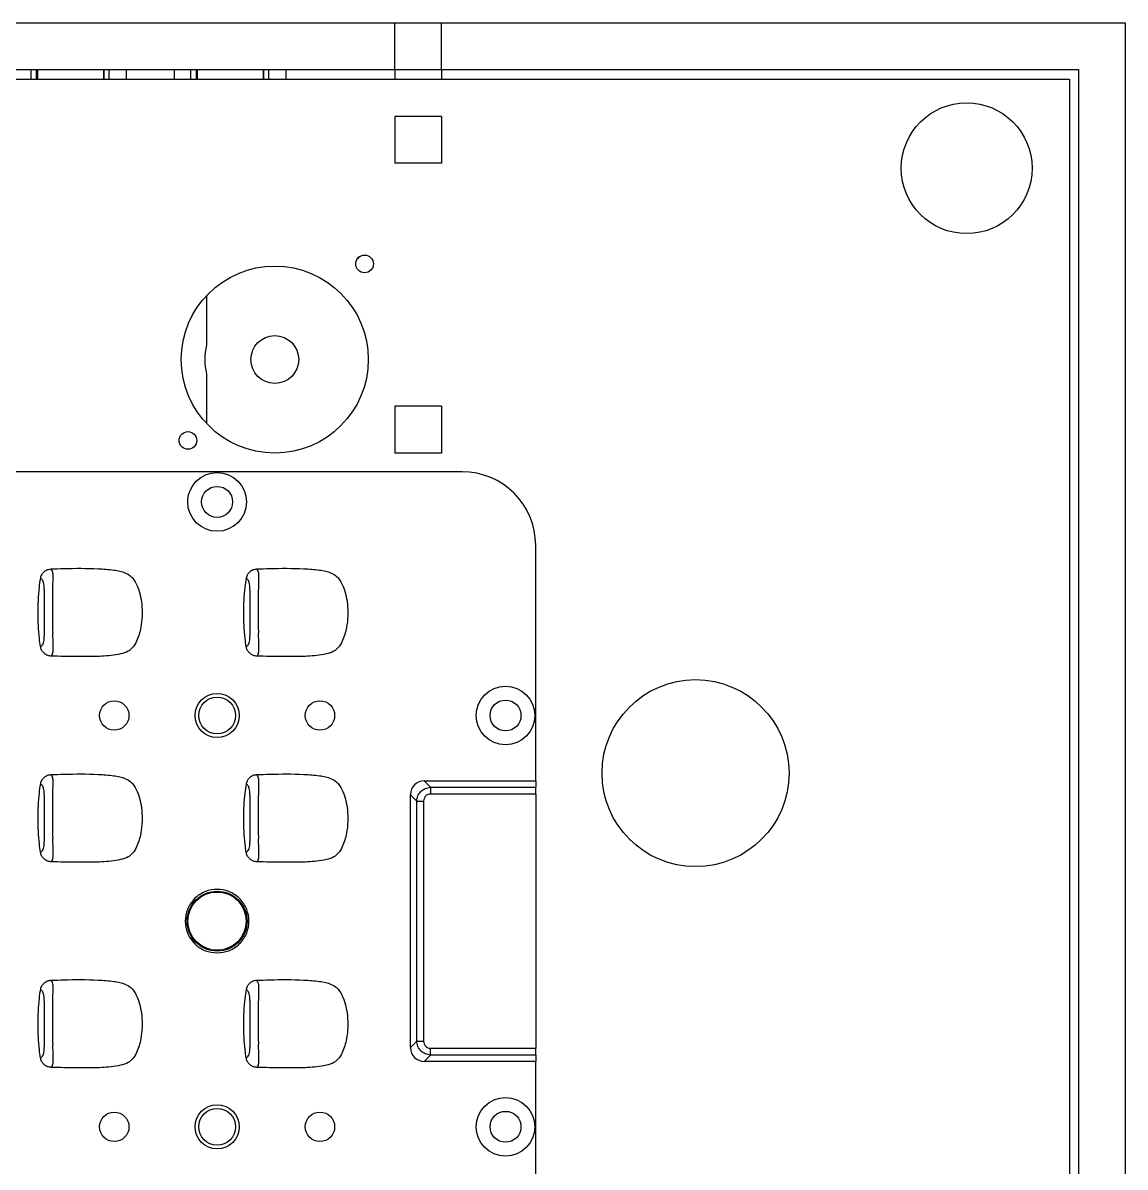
# Model space of a CAD drawing. Header units: inches. Extents: x 0.6 to 46.6, y 0.2 to 32.9.
# Drawn here: x 20.26 to 26.16, y 18.72 to 24.84 of the extents above; entities that cross this region are included whole.
import ezdxf

# ---------------------------------------------------------------- set-up
doc = ezdxf.new("R2010")
doc.units = ezdxf.units.IN
doc.header["$MEASUREMENT"] = 0

msp = doc.modelspace()

# ---------------------------------------------------------------- linework, layer by layer
at = {"color": 7, "linetype": 'Continuous', "lineweight": 25}
for p, q in [((16.9642, 24.8359), (26.1589, 24.8359)), ((22.5029, 24.8352), (22.2529, 24.8352)), ((22.2529, 24.5852), (22.2529, 24.8352)), ((22.5029, 24.5852), (22.5029, 24.8352)), ((26.1589, 24.8359), (26.1589, 13.0249)), ((19.799, 24.5859), (25.9089, 24.5859)), ((20.3086, 24.5352), (20.3086, 24.5859)), ((20.3378, 24.5352), (20.3378, 24.5859)), ((20.3423, 24.5859), (20.3423, 24.5352)), ((20.6966, 24.5352), (20.6966, 24.5859)), ((20.6986, 24.5352), (20.6986, 24.5859)), ((20.8187, 24.5352), (20.8187, 24.5859)), ((21.0746, 24.5352), (21.0746, 24.5859)), ((21.1629, 24.5352), (21.1629, 24.5859)), ((21.1921, 24.5352), (21.1921, 24.5859)), ((21.1966, 24.5859), (21.1966, 24.5352)), ((21.551, 24.5352), (21.551, 24.5859)), ((21.5529, 24.5352), (21.5529, 24.5859)), ((21.673, 24.5352), (21.673, 24.5859)), ((22.5029, 24.5852), (22.2529, 24.5852)), ((22.2529, 24.5852), (22.2529, 24.5352)), ((22.5029, 24.5852), (22.5029, 24.5352)), ((25.9089, 24.5859), (25.9089, 13.2749)), ((19.8923, 24.5352), (25.8616, 24.5352)), ((25.8616, 24.5352), (25.8616, 13.3229)), ((22.5029, 24.3352), (22.2529, 24.3352)), ((22.2529, 24.3352), (22.2529, 24.0852)), ((22.5029, 24.3352), (22.5029, 24.0852)), ((22.5029, 24.0852), (22.2529, 24.0852)), ((21.2455, 23.3757), (21.2455, 23.1115)), ((21.2455, 22.9588), (21.2455, 22.6947)), ((22.5029, 22.7852), (22.2529, 22.7852)), ((22.2529, 22.7852), (22.2529, 22.5352)), ((22.5029, 22.7852), (22.5029, 22.5352)), ((22.5029, 22.5352), (22.2529, 22.5352)), ((22.6132, 22.4352), (17.6998, 22.4352)), ((23.0069, 20.7812), (23.0069, 22.0415)), ((22.4108, 20.7812), (22.4443, 20.7477)), ((22.4108, 20.7812), (23.0069, 20.7812)), ((23.0069, 20.7812), (23.0069, 20.7477)), ((22.3368, 20.7072), (22.3703, 20.6737)), ((22.3368, 19.3552), (22.3368, 20.7072)), ((22.4443, 20.7477), (22.4443, 20.7107)), ((22.4443, 20.7477), (23.0069, 20.7477)), ((23.0069, 20.7107), (22.4443, 20.7107)), ((23.0069, 20.7107), (23.0069, 20.7477)), ((23.0069, 20.7107), (23.0069, 19.3518)), ((22.3703, 19.3888), (22.3703, 20.6737)), ((22.3703, 20.6737), (22.4073, 20.6737)), ((22.4073, 20.6737), (22.4073, 19.3888)), ((22.3368, 19.3552), (22.3703, 19.3888)), ((22.3703, 19.3888), (22.4073, 19.3888)), ((22.4443, 19.3518), (23.0069, 19.3518)), ((22.4443, 19.3148), (22.4443, 19.3518)), ((23.0069, 19.3148), (23.0069, 19.3518)), ((22.4108, 19.2812), (22.4443, 19.3148)), ((23.0069, 19.2812), (22.4108, 19.2812)), ((23.0069, 19.3148), (22.4443, 19.3148)), ((23.0069, 19.3148), (23.0069, 19.2812)), ((23.0069, 15.821), (23.0069, 19.2812))]:
    msp.add_line(p, q, dxfattribs=at)
at = {"color": 8, "linetype": 'Continuous', "lineweight": 25}
for p, q in [((20.7262, 24.5352), (20.7262, 24.5859)), ((21.5805, 24.5352), (21.5805, 24.5859))]:
    msp.add_line(p, q, dxfattribs=at)
at = {"color": 7, "linetype": 'Continuous', "lineweight": 25}
for centre, radius in [((25.3116, 24.0586), 0.35), ((22.0917, 23.5467), 0.0472), ((21.6116, 23.0352), 0.5), ((21.6116, 23.0352), 0.128), ((21.1472, 22.6023), 0.0472), ((21.303, 22.2737), 0.1571), ((21.303, 22.2737), 0.0827), ((23.8616, 20.8229), 0.5), ((21.303, 21.1312), 0.1181), ((22.8455, 21.1312), 0.1571), ((20.753, 21.1312), 0.0787), ((21.303, 21.1312), 0.0984), ((21.853, 21.1312), 0.0787), ((22.8455, 21.1312), 0.0827), ((21.303, 20.0312), 0.1603), ((21.303, 20.0312), 0.1558), ((21.303, 18.9312), 0.1181), ((22.8455, 18.9312), 0.1571), ((20.753, 18.9312), 0.0787), ((21.303, 18.9312), 0.0984), ((21.853, 18.9312), 0.0787), ((22.8455, 18.9312), 0.0827)]:
    msp.add_circle(centre, radius, dxfattribs=at)
for centre, radius, start, end in [((21.6116, 23.0352), 0.374, 168.22244, 191.77758), ((22.6132, 22.0415), 0.3937, 0, 90)]:
    msp.add_arc(centre, radius, start, end, dxfattribs=at)
for centre, major_axis in [((22.4206, 20.6974), (0.0626, -0.0626)), ((22.4206, 19.365), (0.0626, 0.0626))]:
    msp.add_ellipse(centre, major_axis=major_axis, ratio=0.889126, start_param=2.414818, end_param=3.868368, dxfattribs=at)
for points, knots in [([(22.0445, 23.5467), (22.0452, 23.5529), (22.0466, 23.5653), (22.0575, 23.5809), (22.0731, 23.5918), (22.0855, 23.5932), (22.0917, 23.5939)], [0, 0, 0, 0, 0.250001, 0.500002, 0.750001, 1, 1, 1, 1]), ([(20.3595, 21.8655), (20.3597, 21.8664), (20.3604, 21.8708), (20.3635, 21.8813), (20.3721, 21.8957), (20.3873, 21.9082), (20.4026, 21.9141), (20.4122, 21.9148), (20.4152, 21.9151)], [0, 0, 0, 0, 0.033109, 0.166079, 0.405782, 0.645261, 0.885587, 1, 1, 1, 1]), ([(20.4152, 21.9151), (20.4381, 21.9159), (20.5218, 21.9189), (20.634, 21.9192), (20.7443, 21.9116), (20.805, 21.8999), (20.8375, 21.8809), (20.8595, 21.8582), (20.885, 21.8093), (20.9053, 21.7189), (20.9018, 21.6168), (20.8791, 21.5391), (20.8546, 21.496), (20.8247, 21.4707), (20.7677, 21.4545), (20.6863, 21.4465), (20.5851, 21.4461), (20.4947, 21.4464), (20.4379, 21.4484), (20.415, 21.4492)], [0, 0, 0, 0, 0.053492, 0.195779, 0.261401, 0.312232, 0.338403, 0.347606, 0.385841, 0.464942, 0.561975, 0.620922, 0.652783, 0.676199, 0.710401, 0.788683, 0.867322, 0.946458, 1, 1, 1, 1]), ([(20.4254, 21.8377), (20.426, 21.8513), (20.4271, 21.8766), (20.4247, 21.9023), (20.4189, 21.9101), (20.4152, 21.9151)], [0, 0, 0, 0, 0.298513, 0.556004, 1, 1, 1, 1]), ([(21.4595, 21.8655), (21.4597, 21.8664), (21.4604, 21.8708), (21.4635, 21.8813), (21.4721, 21.8957), (21.4873, 21.9082), (21.5026, 21.9141), (21.5121, 21.9148), (21.5152, 21.9151)], [0, 0, 0, 0, 0.033109, 0.166082, 0.405781, 0.645263, 0.885587, 1, 1, 1, 1]), ([(21.5152, 21.9151), (21.5381, 21.9159), (21.6218, 21.9189), (21.7339, 21.9192), (21.8443, 21.9116), (21.905, 21.8999), (21.9375, 21.8809), (21.9595, 21.8582), (21.985, 21.8093), (22.0053, 21.7189), (22.0018, 21.6168), (21.9791, 21.5391), (21.9546, 21.496), (21.9247, 21.4707), (21.8677, 21.4545), (21.7863, 21.4465), (21.6851, 21.4461), (21.5947, 21.4464), (21.5379, 21.4484), (21.515, 21.4492)], [0, 0, 0, 0, 0.053493, 0.195779, 0.261401, 0.312232, 0.338403, 0.347606, 0.385841, 0.464942, 0.561975, 0.620922, 0.652783, 0.676199, 0.7104, 0.788683, 0.867322, 0.946459, 1, 1, 1, 1]), ([(21.5254, 21.8377), (21.526, 21.8513), (21.5271, 21.8766), (21.5247, 21.9023), (21.5189, 21.9101), (21.5152, 21.9151)], [0, 0, 0, 0, 0.298512, 0.556004, 1, 1, 1, 1]), ([(20.3591, 21.4988), (20.3567, 21.5139), (20.3475, 21.5737), (20.3453, 21.6803), (20.3475, 21.7879), (20.357, 21.8493), (20.3595, 21.8655)], [0, 0, 0, 0, 0.124339, 0.493529, 0.866704, 1, 1, 1, 1]), ([(20.378, 21.8258), (20.377, 21.8317), (20.3751, 21.8433), (20.3688, 21.8569), (20.3633, 21.862), (20.3595, 21.8655)], [0, 0, 0, 0, 0.2501081, 0.4999717, 1, 1, 1, 1]), ([(21.4591, 21.4988), (21.4567, 21.5139), (21.4475, 21.5737), (21.4453, 21.6803), (21.4475, 21.7879), (21.457, 21.8493), (21.4595, 21.8655)], [0, 0, 0, 0, 0.124339, 0.493529, 0.866705, 1, 1, 1, 1]), ([(21.478, 21.8258), (21.477, 21.8317), (21.4751, 21.8433), (21.4688, 21.8569), (21.4632, 21.862), (21.4595, 21.8655)], [0, 0, 0, 0, 0.250109, 0.499973, 1, 1, 1, 1]), ([(20.3795, 21.7855), (20.3794, 21.7929), (20.379, 21.8076), (20.3783, 21.8198), (20.378, 21.8258)], [0, 0, 0, 0, 0.501179, 1, 1, 1, 1]), ([(20.4248, 21.7855), (20.4251, 21.7956), (20.4255, 21.8141), (20.4254, 21.8304), (20.4254, 21.8377)], [0, 0, 0, 0, 0.548648, 1, 1, 1, 1]), ([(21.4795, 21.7855), (21.4793, 21.7929), (21.479, 21.8076), (21.4783, 21.8198), (21.478, 21.8258)], [0, 0, 0, 0, 0.501184, 1, 1, 1, 1]), ([(21.5248, 21.7855), (21.5251, 21.7956), (21.5255, 21.8141), (21.5254, 21.8304), (21.5254, 21.8377)], [0, 0, 0, 0, 0.548648, 1, 1, 1, 1]), ([(20.3803, 21.7332), (20.3802, 21.7426), (20.3801, 21.7606), (20.3797, 21.7774), (20.3795, 21.7855)], [0, 0, 0, 0, 0.519107, 1, 1, 1, 1]), ([(20.3805, 21.6809), (20.3804, 21.6902), (20.3804, 21.7077), (20.3803, 21.725), (20.3803, 21.7332)], [0, 0, 0, 0, 0.525546, 1, 1, 1, 1]), ([(20.4247, 21.7332), (20.4248, 21.7439), (20.425, 21.7617), (20.4249, 21.7786), (20.4248, 21.7855)], [0, 0, 0, 0, 0.5980872, 1, 1, 1, 1]), ([(20.4247, 21.6809), (20.4247, 21.6897), (20.4247, 21.7072), (20.4247, 21.7245), (20.4247, 21.7332)], [0, 0, 0, 0, 0.4977677, 1, 1, 1, 1]), ([(21.4803, 21.7332), (21.4802, 21.7426), (21.48, 21.7606), (21.4797, 21.7774), (21.4795, 21.7855)], [0, 0, 0, 0, 0.519107, 1, 1, 1, 1]), ([(21.4804, 21.6809), (21.4804, 21.6902), (21.4804, 21.7077), (21.4803, 21.725), (21.4803, 21.7332)], [0, 0, 0, 0, 0.525546, 1, 1, 1, 1]), ([(21.5247, 21.7332), (21.5248, 21.7439), (21.525, 21.7617), (21.5249, 21.7786), (21.5248, 21.7855)], [0, 0, 0, 0, 0.598084, 1, 1, 1, 1]), ([(21.5247, 21.6809), (21.5247, 21.6897), (21.5247, 21.7072), (21.5247, 21.7245), (21.5247, 21.7332)], [0, 0, 0, 0, 0.497768, 1, 1, 1, 1]), ([(20.3802, 21.6287), (20.3803, 21.6379), (20.3805, 21.6551), (20.3805, 21.6727), (20.3805, 21.6809)], [0, 0, 0, 0, 0.533995, 1, 1, 1, 1]), ([(20.4251, 21.6287), (20.4249, 21.6401), (20.4247, 21.6547), (20.4247, 21.6709), (20.4247, 21.6763), (20.4247, 21.6787), (20.4247, 21.6798), (20.4247, 21.6803), (20.4247, 21.6805), (20.4247, 21.6805), (20.4247, 21.6805), (20.4247, 21.6805), (20.4247, 21.6805), (20.4247, 21.6805), (20.4247, 21.6805), (20.4247, 21.6805), (20.4247, 21.6805), (20.4247, 21.6805), (20.4247, 21.6805), (20.4247, 21.6806), (20.4247, 21.6807), (20.4247, 21.6808), (20.4247, 21.6809)], [0, 0, 0, 0, 0.657522, 0.844197, 0.925169, 0.962901, 0.980876, 0.990688, 0.991194, 0.991304, 0.991334, 0.99135, 0.991362, 0.991374, 0.991387, 0.991403, 0.991424, 0.99146, 0.991591, 0.992237, 0.993661, 1, 1, 1, 1]), ([(21.4802, 21.6287), (21.4803, 21.6379), (21.4805, 21.6551), (21.4805, 21.6727), (21.4804, 21.6809)], [0, 0, 0, 0, 0.533993, 1, 1, 1, 1]), ([(21.5251, 21.6287), (21.5249, 21.6401), (21.5247, 21.6547), (21.5247, 21.6709), (21.5247, 21.6763), (21.5247, 21.6787), (21.5247, 21.6798), (21.5247, 21.6803), (21.5247, 21.6805), (21.5247, 21.6805), (21.5247, 21.6805), (21.5247, 21.6805), (21.5247, 21.6805), (21.5247, 21.6805), (21.5247, 21.6805), (21.5247, 21.6805), (21.5247, 21.6805), (21.5247, 21.6805), (21.5247, 21.6805), (21.5247, 21.6806), (21.5247, 21.6807), (21.5247, 21.6808), (21.5247, 21.6809)], [0, 0, 0, 0, 0.657523, 0.844198, 0.925176, 0.962902, 0.980877, 0.990689, 0.991201, 0.99131, 0.991336, 0.991353, 0.991364, 0.991377, 0.991389, 0.991403, 0.991424, 0.99146, 0.991591, 0.992243, 0.993661, 1, 1, 1, 1]), ([(20.3797, 21.5764), (20.3799, 21.5854), (20.3802, 21.6021), (20.3802, 21.6203), (20.3802, 21.6287)], [0, 0, 0, 0, 0.536181, 1, 1, 1, 1]), ([(20.4257, 21.5764), (20.4253, 21.5878), (20.4248, 21.6023), (20.4247, 21.6189), (20.4248, 21.6241), (20.4249, 21.6264), (20.425, 21.6275), (20.425, 21.628), (20.425, 21.6282), (20.425, 21.6282), (20.425, 21.6282), (20.4251, 21.6282), (20.4251, 21.6282), (20.4251, 21.6283), (20.4251, 21.6284), (20.4251, 21.6286), (20.4251, 21.6287)], [0, 0, 0, 0, 0.665443, 0.848142, 0.926443, 0.962877, 0.980284, 0.98951, 0.989949, 0.990071, 0.990168, 0.990373, 0.990792, 0.991697, 0.993365, 1, 1, 1, 1]), ([(21.4797, 21.5764), (21.4798, 21.5854), (21.4802, 21.6021), (21.4802, 21.6203), (21.4802, 21.6287)], [0, 0, 0, 0, 0.536183, 1, 1, 1, 1]), ([(21.5257, 21.5764), (21.5253, 21.5878), (21.5248, 21.6023), (21.5247, 21.6189), (21.5248, 21.6241), (21.5249, 21.6264), (21.525, 21.6275), (21.525, 21.628), (21.525, 21.6282), (21.525, 21.6282), (21.525, 21.6282), (21.5251, 21.6282), (21.5251, 21.6282), (21.5251, 21.6283), (21.5251, 21.6284), (21.5251, 21.6286), (21.5251, 21.6287)], [0, 0, 0, 0, 0.665449, 0.848148, 0.926444, 0.962882, 0.980284, 0.989511, 0.989949, 0.990075, 0.99017, 0.990378, 0.990792, 0.991702, 0.99337, 1, 1, 1, 1]), ([(20.3777, 21.5349), (20.3781, 21.5417), (20.379, 21.5545), (20.3795, 21.5694), (20.3797, 21.5764)], [0, 0, 0, 0, 0.5265734, 1, 1, 1, 1]), ([(20.4266, 21.5241), (20.4258, 21.5351), (20.4248, 21.5491), (20.4248, 21.5662), (20.4252, 21.5717), (20.4254, 21.5741), (20.4256, 21.5752), (20.4256, 21.5757), (20.4257, 21.5759), (20.4257, 21.576), (20.4257, 21.576), (20.4257, 21.5762), (20.4257, 21.5763), (20.4257, 21.5764)], [0, 0, 0, 0, 0.655845, 0.845104, 0.925231, 0.962532, 0.980424, 0.989933, 0.990644, 0.991931, 0.992767, 0.994223, 1, 1, 1, 1]), ([(21.4777, 21.5349), (21.4781, 21.5417), (21.479, 21.5545), (21.4795, 21.5694), (21.4797, 21.5764)], [0, 0, 0, 0, 0.526576, 1, 1, 1, 1]), ([(21.5266, 21.5241), (21.5258, 21.5351), (21.5248, 21.5491), (21.5248, 21.5662), (21.5252, 21.5717), (21.5254, 21.5741), (21.5256, 21.5752), (21.5256, 21.5757), (21.5257, 21.5759), (21.5257, 21.576), (21.5257, 21.576), (21.5257, 21.5762), (21.5257, 21.5763), (21.5257, 21.5764)], [0, 0, 0, 0, 0.65585, 0.845105, 0.925232, 0.962536, 0.980425, 0.989933, 0.990644, 0.991931, 0.992767, 0.994223, 1, 1, 1, 1]), ([(20.3591, 21.4988), (20.3628, 21.5019), (20.3683, 21.5065), (20.3749, 21.5176), (20.3767, 21.5291), (20.3777, 21.5349)], [0, 0, 0, 0, 0.5002514, 0.7489794, 1, 1, 1, 1]), ([(20.415, 21.4492), (20.4141, 21.4492), (20.4097, 21.4494), (20.3987, 21.4513), (20.3831, 21.4584), (20.3688, 21.4723), (20.3614, 21.4868), (20.3596, 21.496), (20.3591, 21.4988)], [0, 0, 0, 0, 0.033026, 0.16563, 0.410368, 0.65406, 0.89384, 1, 1, 1, 1]), ([(20.415, 21.4492), (20.4193, 21.4535), (20.4264, 21.4606), (20.4259, 21.487), (20.4264, 21.5123), (20.4266, 21.5241)], [0, 0, 0, 0, 0.451414, 0.743252, 1, 1, 1, 1]), ([(21.4591, 21.4988), (21.4628, 21.5019), (21.4683, 21.5065), (21.4749, 21.5176), (21.4767, 21.5291), (21.4777, 21.5349)], [0, 0, 0, 0, 0.500252, 0.748978, 1, 1, 1, 1]), ([(21.515, 21.4492), (21.5141, 21.4492), (21.5097, 21.4494), (21.4987, 21.4513), (21.4831, 21.4584), (21.4688, 21.4723), (21.4614, 21.4868), (21.4596, 21.496), (21.4591, 21.4988)], [0, 0, 0, 0, 0.033027, 0.165632, 0.41037, 0.654062, 0.893844, 1, 1, 1, 1]), ([(21.515, 21.4492), (21.5193, 21.4535), (21.5264, 21.4606), (21.5259, 21.487), (21.5264, 21.5123), (21.5266, 21.5241)], [0, 0, 0, 0, 0.4514138, 0.743253, 1, 1, 1, 1]), ([(20.3595, 20.7655), (20.3597, 20.7664), (20.3604, 20.7708), (20.3635, 20.7813), (20.3721, 20.7957), (20.3873, 20.8082), (20.4026, 20.8141), (20.4122, 20.8148), (20.4152, 20.8151)], [0, 0, 0, 0, 0.033109, 0.166081, 0.405782, 0.645262, 0.885586, 1, 1, 1, 1]), ([(20.4152, 20.8151), (20.4381, 20.8159), (20.5218, 20.8189), (20.634, 20.8192), (20.7443, 20.8116), (20.805, 20.7999), (20.8375, 20.7809), (20.8595, 20.7582), (20.885, 20.7093), (20.9053, 20.6189), (20.9018, 20.5168), (20.8791, 20.4391), (20.8546, 20.396), (20.8247, 20.3707), (20.7677, 20.3545), (20.6863, 20.3465), (20.5851, 20.3461), (20.4947, 20.3464), (20.4379, 20.3484), (20.415, 20.3492)], [0, 0, 0, 0, 0.053492, 0.195779, 0.261401, 0.312232, 0.338403, 0.347606, 0.385841, 0.464942, 0.561975, 0.620922, 0.652783, 0.676199, 0.710401, 0.788683, 0.867322, 0.946458, 1, 1, 1, 1]), ([(20.4254, 20.7377), (20.426, 20.7513), (20.4271, 20.7766), (20.4247, 20.8023), (20.4189, 20.8101), (20.4152, 20.8151)], [0, 0, 0, 0, 0.298512, 0.556004, 1, 1, 1, 1]), ([(21.4595, 20.7655), (21.4597, 20.7664), (21.4604, 20.7708), (21.4635, 20.7813), (21.4721, 20.7957), (21.4873, 20.8082), (21.5026, 20.8141), (21.5121, 20.8148), (21.5152, 20.8151)], [0, 0, 0, 0, 0.033109, 0.16608, 0.405782, 0.645262, 0.885586, 1, 1, 1, 1]), ([(21.5152, 20.8151), (21.5381, 20.8159), (21.6218, 20.8189), (21.7339, 20.8192), (21.8443, 20.8116), (21.905, 20.7999), (21.9375, 20.7809), (21.9595, 20.7582), (21.985, 20.7093), (22.0053, 20.6189), (22.0018, 20.5168), (21.9791, 20.4391), (21.9546, 20.396), (21.9247, 20.3707), (21.8677, 20.3545), (21.7863, 20.3465), (21.6851, 20.3461), (21.5947, 20.3464), (21.5379, 20.3484), (21.515, 20.3492)], [0, 0, 0, 0, 0.053493, 0.195779, 0.261401, 0.312232, 0.338403, 0.347606, 0.385841, 0.464942, 0.561975, 0.620922, 0.652783, 0.676199, 0.7104, 0.788683, 0.867322, 0.946459, 1, 1, 1, 1]), ([(21.5254, 20.7377), (21.526, 20.7513), (21.5271, 20.7766), (21.5247, 20.8023), (21.5189, 20.8101), (21.5152, 20.8151)], [0, 0, 0, 0, 0.298512, 0.556004, 1, 1, 1, 1]), ([(20.3591, 20.3988), (20.3567, 20.4139), (20.3475, 20.4737), (20.3453, 20.5803), (20.3475, 20.6879), (20.357, 20.7493), (20.3595, 20.7655)], [0, 0, 0, 0, 0.12434, 0.493529, 0.866705, 1, 1, 1, 1]), ([(20.378, 20.7258), (20.377, 20.7317), (20.3751, 20.7433), (20.3688, 20.7569), (20.3633, 20.762), (20.3595, 20.7655)], [0, 0, 0, 0, 0.250109, 0.499972, 1, 1, 1, 1]), ([(21.4591, 20.3988), (21.4567, 20.4139), (21.4475, 20.4737), (21.4453, 20.5803), (21.4475, 20.6879), (21.457, 20.7493), (21.4595, 20.7655)], [0, 0, 0, 0, 0.12434, 0.493529, 0.866705, 1, 1, 1, 1]), ([(21.478, 20.7258), (21.477, 20.7317), (21.4751, 20.7433), (21.4688, 20.7569), (21.4632, 20.762), (21.4595, 20.7655)], [0, 0, 0, 0, 0.250109, 0.499972, 1, 1, 1, 1]), ([(20.3795, 20.6855), (20.3794, 20.6929), (20.379, 20.7076), (20.3783, 20.7198), (20.378, 20.7258)], [0, 0, 0, 0, 0.501182, 1, 1, 1, 1]), ([(20.4248, 20.6855), (20.4251, 20.6956), (20.4255, 20.7141), (20.4254, 20.7304), (20.4254, 20.7377)], [0, 0, 0, 0, 0.548648, 1, 1, 1, 1]), ([(21.4795, 20.6855), (21.4793, 20.6929), (21.479, 20.7076), (21.4783, 20.7198), (21.478, 20.7258)], [0, 0, 0, 0, 0.501182, 1, 1, 1, 1]), ([(21.5248, 20.6855), (21.5251, 20.6956), (21.5255, 20.7141), (21.5254, 20.7304), (21.5254, 20.7377)], [0, 0, 0, 0, 0.548648, 1, 1, 1, 1]), ([(22.3703, 20.6737), (22.3719, 20.6834), (22.375, 20.7023), (22.3921, 20.7259), (22.4157, 20.743), (22.4346, 20.7461), (22.4443, 20.7477)], [0, 0, 0, 0, 0.256686, 0.5, 0.743306, 1, 1, 1, 1]), ([(22.4443, 20.7107), (22.4395, 20.7102), (22.4323, 20.7095), (22.4235, 20.7049), (22.4177, 20.7003), (22.413, 20.6945), (22.4085, 20.6857), (22.4078, 20.6784), (22.4073, 20.6737)], [0, 0, 0, 0, 0.244672, 0.372737, 0.500001, 0.626908, 0.755328, 1, 1, 1, 1]), ([(20.3803, 20.6332), (20.3802, 20.6426), (20.3801, 20.6606), (20.3797, 20.6774), (20.3795, 20.6855)], [0, 0, 0, 0, 0.519107, 1, 1, 1, 1]), ([(20.3805, 20.5809), (20.3804, 20.5902), (20.3804, 20.6077), (20.3803, 20.625), (20.3803, 20.6332)], [0, 0, 0, 0, 0.525546, 1, 1, 1, 1]), ([(20.4247, 20.6332), (20.4248, 20.6439), (20.425, 20.6617), (20.4249, 20.6786), (20.4248, 20.6855)], [0, 0, 0, 0, 0.598086, 1, 1, 1, 1]), ([(20.4247, 20.5809), (20.4247, 20.5897), (20.4247, 20.6072), (20.4247, 20.6245), (20.4247, 20.6332)], [0, 0, 0, 0, 0.4977677, 1, 1, 1, 1]), ([(21.4803, 20.6332), (21.4802, 20.6426), (21.48, 20.6606), (21.4797, 20.6774), (21.4795, 20.6855)], [0, 0, 0, 0, 0.519107, 1, 1, 1, 1]), ([(21.4804, 20.5809), (21.4804, 20.5902), (21.4804, 20.6077), (21.4803, 20.625), (21.4803, 20.6332)], [0, 0, 0, 0, 0.525546, 1, 1, 1, 1]), ([(21.5247, 20.6332), (21.5248, 20.6439), (21.525, 20.6617), (21.5249, 20.6786), (21.5248, 20.6855)], [0, 0, 0, 0, 0.598086, 1, 1, 1, 1]), ([(21.5247, 20.5809), (21.5247, 20.5897), (21.5247, 20.6072), (21.5247, 20.6245), (21.5247, 20.6332)], [0, 0, 0, 0, 0.497768, 1, 1, 1, 1]), ([(20.3802, 20.5287), (20.3803, 20.5379), (20.3805, 20.5551), (20.3805, 20.5727), (20.3805, 20.5809)], [0, 0, 0, 0, 0.533994, 1, 1, 1, 1]), ([(20.4251, 20.5287), (20.4249, 20.5401), (20.4247, 20.5547), (20.4247, 20.5709), (20.4247, 20.5763), (20.4247, 20.5787), (20.4247, 20.5798), (20.4247, 20.5803), (20.4247, 20.5805), (20.4247, 20.5805), (20.4247, 20.5805), (20.4247, 20.5805), (20.4247, 20.5805), (20.4247, 20.5805), (20.4247, 20.5805), (20.4247, 20.5805), (20.4247, 20.5805), (20.4247, 20.5805), (20.4247, 20.5805), (20.4247, 20.5806), (20.4247, 20.5807), (20.4247, 20.5808), (20.4247, 20.5809)], [0, 0, 0, 0, 0.657523, 0.844198, 0.925173, 0.962903, 0.980877, 0.990689, 0.991198, 0.991308, 0.991336, 0.991352, 0.991364, 0.991376, 0.991388, 0.991403, 0.991424, 0.99146, 0.991591, 0.99224, 0.993661, 1, 1, 1, 1]), ([(21.4802, 20.5287), (21.4803, 20.5379), (21.4805, 20.5551), (21.4805, 20.5727), (21.4804, 20.5809)], [0, 0, 0, 0, 0.533994, 1, 1, 1, 1]), ([(21.5251, 20.5287), (21.5249, 20.5401), (21.5247, 20.5547), (21.5247, 20.5709), (21.5247, 20.5763), (21.5247, 20.5787), (21.5247, 20.5798), (21.5247, 20.5803), (21.5247, 20.5805), (21.5247, 20.5805), (21.5247, 20.5805), (21.5247, 20.5805), (21.5247, 20.5805), (21.5247, 20.5805), (21.5247, 20.5805), (21.5247, 20.5805), (21.5247, 20.5805), (21.5247, 20.5805), (21.5247, 20.5805), (21.5247, 20.5806), (21.5247, 20.5807), (21.5247, 20.5808), (21.5247, 20.5809)], [0, 0, 0, 0, 0.657523, 0.844198, 0.925173, 0.962902, 0.980877, 0.990689, 0.991198, 0.991307, 0.991336, 0.991353, 0.991363, 0.991375, 0.991388, 0.991403, 0.991424, 0.991457, 0.991591, 0.99224, 0.993658, 1, 1, 1, 1]), ([(20.3797, 20.4764), (20.3799, 20.4854), (20.3802, 20.5021), (20.3802, 20.5203), (20.3802, 20.5287)], [0, 0, 0, 0, 0.536182, 1, 1, 1, 1]), ([(20.4257, 20.4764), (20.4253, 20.4878), (20.4248, 20.5023), (20.4247, 20.5189), (20.4248, 20.5241), (20.4249, 20.5264), (20.425, 20.5275), (20.425, 20.528), (20.425, 20.5282), (20.425, 20.5282), (20.425, 20.5282), (20.4251, 20.5282), (20.4251, 20.5282), (20.4251, 20.5283), (20.4251, 20.5284), (20.4251, 20.5286), (20.4251, 20.5287)], [0, 0, 0, 0, 0.665446, 0.848145, 0.926444, 0.962879, 0.980284, 0.989511, 0.98995, 0.990073, 0.990168, 0.990375, 0.990792, 0.9917, 0.993367, 1, 1, 1, 1]), ([(21.4797, 20.4764), (21.4798, 20.4854), (21.4802, 20.5021), (21.4802, 20.5203), (21.4802, 20.5287)], [0, 0, 0, 0, 0.5361832, 1, 1, 1, 1]), ([(21.5257, 20.4764), (21.5253, 20.4878), (21.5248, 20.5023), (21.5247, 20.5189), (21.5248, 20.5241), (21.5249, 20.5264), (21.525, 20.5275), (21.525, 20.528), (21.525, 20.5282), (21.525, 20.5282), (21.525, 20.5282), (21.5251, 20.5282), (21.5251, 20.5282), (21.5251, 20.5283), (21.5251, 20.5284), (21.5251, 20.5286), (21.5251, 20.5287)], [0, 0, 0, 0, 0.665446, 0.848143, 0.926444, 0.96288, 0.980285, 0.989511, 0.98995, 0.990071, 0.990169, 0.990375, 0.990792, 0.9917, 0.993367, 1, 1, 1, 1]), ([(20.3777, 20.4349), (20.3781, 20.4417), (20.379, 20.4545), (20.3795, 20.4694), (20.3797, 20.4764)], [0, 0, 0, 0, 0.526575, 1, 1, 1, 1]), ([(20.4266, 20.4241), (20.4258, 20.4351), (20.4248, 20.4491), (20.4248, 20.4662), (20.4252, 20.4717), (20.4254, 20.4741), (20.4256, 20.4752), (20.4256, 20.4757), (20.4257, 20.4759), (20.4257, 20.476), (20.4257, 20.476), (20.4257, 20.4762), (20.4257, 20.4763), (20.4257, 20.4764)], [0, 0, 0, 0, 0.655848, 0.845104, 0.925231, 0.962534, 0.980424, 0.989933, 0.990644, 0.991931, 0.992767, 0.994223, 1, 1, 1, 1]), ([(21.4777, 20.4349), (21.4781, 20.4417), (21.479, 20.4545), (21.4795, 20.4694), (21.4797, 20.4764)], [0, 0, 0, 0, 0.526572, 1, 1, 1, 1]), ([(21.5266, 20.4241), (21.5258, 20.4351), (21.5248, 20.4491), (21.5248, 20.4662), (21.5252, 20.4717), (21.5254, 20.4741), (21.5256, 20.4752), (21.5256, 20.4757), (21.5257, 20.4759), (21.5257, 20.476), (21.5257, 20.476), (21.5257, 20.4762), (21.5257, 20.4763), (21.5257, 20.4764)], [0, 0, 0, 0, 0.655848, 0.845103, 0.925232, 0.962532, 0.980425, 0.989933, 0.990644, 0.991931, 0.992767, 0.994223, 1, 1, 1, 1]), ([(20.3591, 20.3988), (20.3628, 20.4019), (20.3683, 20.4065), (20.3749, 20.4176), (20.3767, 20.4291), (20.3777, 20.4349)], [0, 0, 0, 0, 0.500251, 0.748979, 1, 1, 1, 1]), ([(20.415, 20.3492), (20.4141, 20.3492), (20.4097, 20.3494), (20.3987, 20.3513), (20.3831, 20.3584), (20.3688, 20.3723), (20.3614, 20.3868), (20.3596, 20.396), (20.3591, 20.3988)], [0, 0, 0, 0, 0.033026, 0.165631, 0.41037, 0.654062, 0.893844, 1, 1, 1, 1]), ([(20.415, 20.3492), (20.4193, 20.3535), (20.4264, 20.3606), (20.4259, 20.387), (20.4264, 20.4123), (20.4266, 20.4241)], [0, 0, 0, 0, 0.451414, 0.743252, 1, 1, 1, 1]), ([(21.4591, 20.3988), (21.4628, 20.4019), (21.4683, 20.4065), (21.4749, 20.4176), (21.4767, 20.4291), (21.4777, 20.4349)], [0, 0, 0, 0, 0.500252, 0.748979, 1, 1, 1, 1]), ([(21.515, 20.3492), (21.5141, 20.3492), (21.5097, 20.3494), (21.4987, 20.3513), (21.4831, 20.3584), (21.4688, 20.3723), (21.4614, 20.3868), (21.4596, 20.396), (21.4591, 20.3988)], [0, 0, 0, 0, 0.033027, 0.165632, 0.410369, 0.654062, 0.893844, 1, 1, 1, 1]), ([(21.515, 20.3492), (21.5193, 20.3535), (21.5264, 20.3606), (21.5259, 20.387), (21.5264, 20.4123), (21.5266, 20.4241)], [0, 0, 0, 0, 0.451414, 0.743252, 1, 1, 1, 1]), ([(21.303, 19.8611), (21.2816, 19.8634), (21.2487, 19.8668), (21.209, 19.8881), (21.1818, 19.91), (21.1597, 19.9373), (21.1392, 19.9769), (21.1287, 20.0312), (21.1392, 20.0855), (21.1597, 20.1252), (21.1818, 20.1524), (21.209, 20.1745), (21.2487, 20.195), (21.303, 20.2055), (21.3573, 20.195), (21.3969, 20.1745), (21.4241, 20.1524), (21.4462, 20.1252), (21.4668, 20.0855), (21.4772, 20.0312), (21.4668, 19.9769), (21.4462, 19.9373), (21.4241, 19.91), (21.3969, 19.8881), (21.3573, 19.8668), (21.3244, 19.8634), (21.303, 19.8611)], [0, 0, 0, 0, 0.0598642, 0.0920901, 0.125, 0.1579098, 0.1901357, 0.25, 0.3098642, 0.3420901, 0.375, 0.4079098, 0.4401358, 0.4999999, 0.5598642, 0.5920901, 0.625, 0.6579098, 0.6901357, 0.75, 0.8098642, 0.8420902, 0.8749999, 0.9079098, 0.9401358, 1, 1, 1, 1]), ([(20.3595, 19.6655), (20.3597, 19.6664), (20.3604, 19.6708), (20.3635, 19.6813), (20.3721, 19.6957), (20.3873, 19.7082), (20.4026, 19.7141), (20.4122, 19.7148), (20.4152, 19.7151)], [0, 0, 0, 0, 0.03311, 0.166081, 0.405782, 0.645262, 0.885586, 1, 1, 1, 1]), ([(20.4152, 19.7151), (20.4381, 19.7159), (20.5218, 19.7189), (20.634, 19.7192), (20.7443, 19.7116), (20.805, 19.6999), (20.8375, 19.6809), (20.8595, 19.6582), (20.885, 19.6093), (20.9053, 19.5189), (20.9018, 19.4168), (20.8791, 19.3391), (20.8546, 19.296), (20.8247, 19.2707), (20.7677, 19.2545), (20.6863, 19.2465), (20.5851, 19.2461), (20.4947, 19.2464), (20.4379, 19.2484), (20.415, 19.2492)], [0, 0, 0, 0, 0.053492, 0.195779, 0.261401, 0.312232, 0.338403, 0.347606, 0.385841, 0.464942, 0.561975, 0.620922, 0.652783, 0.676199, 0.710401, 0.788683, 0.867322, 0.946458, 1, 1, 1, 1]), ([(20.4254, 19.6377), (20.426, 19.6513), (20.4271, 19.6766), (20.4247, 19.7023), (20.4189, 19.7101), (20.4152, 19.7151)], [0, 0, 0, 0, 0.298512, 0.556004, 1, 1, 1, 1]), ([(21.4595, 19.6655), (21.4597, 19.6664), (21.4604, 19.6708), (21.4635, 19.6813), (21.4721, 19.6957), (21.4873, 19.7082), (21.5026, 19.7141), (21.5121, 19.7148), (21.5152, 19.7151)], [0, 0, 0, 0, 0.03311, 0.166081, 0.405782, 0.645263, 0.885586, 1, 1, 1, 1]), ([(21.5152, 19.7151), (21.5381, 19.7159), (21.6218, 19.7189), (21.7339, 19.7192), (21.8443, 19.7116), (21.905, 19.6999), (21.9375, 19.6809), (21.9595, 19.6582), (21.985, 19.6093), (22.0053, 19.5189), (22.0018, 19.4168), (21.9791, 19.3391), (21.9546, 19.296), (21.9247, 19.2707), (21.8677, 19.2545), (21.7863, 19.2465), (21.6851, 19.2461), (21.5947, 19.2464), (21.5379, 19.2484), (21.515, 19.2492)], [0, 0, 0, 0, 0.053493, 0.195779, 0.261401, 0.312232, 0.338403, 0.347606, 0.385841, 0.464942, 0.561975, 0.620922, 0.652783, 0.676199, 0.7104, 0.788683, 0.867322, 0.946459, 1, 1, 1, 1]), ([(21.5254, 19.6377), (21.526, 19.6513), (21.5271, 19.6766), (21.5247, 19.7023), (21.5189, 19.7101), (21.5152, 19.7151)], [0, 0, 0, 0, 0.298512, 0.556004, 1, 1, 1, 1]), ([(20.3591, 19.2988), (20.3567, 19.3139), (20.3475, 19.3737), (20.3453, 19.4803), (20.3475, 19.5879), (20.357, 19.6493), (20.3595, 19.6655)], [0, 0, 0, 0, 0.12434, 0.493529, 0.866705, 1, 1, 1, 1]), ([(20.378, 19.6258), (20.377, 19.6317), (20.3751, 19.6433), (20.3688, 19.6569), (20.3633, 19.662), (20.3595, 19.6655)], [0, 0, 0, 0, 0.250109, 0.499972, 1, 1, 1, 1]), ([(21.4591, 19.2988), (21.4567, 19.3139), (21.4475, 19.3737), (21.4453, 19.4803), (21.4475, 19.5879), (21.457, 19.6493), (21.4595, 19.6655)], [0, 0, 0, 0, 0.1243395, 0.4935291, 0.8667048, 1, 1, 1, 1]), ([(21.478, 19.6258), (21.477, 19.6317), (21.4751, 19.6433), (21.4688, 19.6569), (21.4632, 19.662), (21.4595, 19.6655)], [0, 0, 0, 0, 0.250109, 0.499972, 1, 1, 1, 1]), ([(20.3795, 19.5855), (20.3794, 19.5929), (20.379, 19.6076), (20.3783, 19.6198), (20.378, 19.6258)], [0, 0, 0, 0, 0.501182, 1, 1, 1, 1]), ([(20.3803, 19.5332), (20.3802, 19.5426), (20.3801, 19.5606), (20.3797, 19.5774), (20.3795, 19.5855)], [0, 0, 0, 0, 0.519107, 1, 1, 1, 1]), ([(20.4247, 19.5332), (20.4248, 19.5439), (20.425, 19.5616), (20.4249, 19.5786), (20.4248, 19.5855)], [0, 0, 0, 0, 0.598085, 1, 1, 1, 1]), ([(20.4248, 19.5855), (20.4251, 19.5956), (20.4255, 19.6141), (20.4254, 19.6304), (20.4254, 19.6377)], [0, 0, 0, 0, 0.548648, 1, 1, 1, 1]), ([(21.4795, 19.5855), (21.4793, 19.5929), (21.479, 19.6076), (21.4783, 19.6198), (21.478, 19.6258)], [0, 0, 0, 0, 0.501182, 1, 1, 1, 1]), ([(21.4803, 19.5332), (21.4802, 19.5426), (21.48, 19.5606), (21.4797, 19.5774), (21.4795, 19.5855)], [0, 0, 0, 0, 0.519107, 1, 1, 1, 1]), ([(21.5247, 19.5332), (21.5248, 19.5439), (21.525, 19.5617), (21.5249, 19.5786), (21.5248, 19.5855)], [0, 0, 0, 0, 0.5980847, 1, 1, 1, 1]), ([(21.5248, 19.5855), (21.5251, 19.5956), (21.5255, 19.6141), (21.5254, 19.6304), (21.5254, 19.6377)], [0, 0, 0, 0, 0.5486484, 1, 1, 1, 1]), ([(20.3805, 19.4809), (20.3804, 19.4902), (20.3804, 19.5077), (20.3803, 19.525), (20.3803, 19.5332)], [0, 0, 0, 0, 0.525546, 1, 1, 1, 1]), ([(20.4247, 19.4809), (20.4247, 19.4897), (20.4247, 19.5072), (20.4247, 19.5245), (20.4247, 19.5332)], [0, 0, 0, 0, 0.4977677, 1, 1, 1, 1]), ([(21.4804, 19.4809), (21.4804, 19.4902), (21.4804, 19.5077), (21.4803, 19.525), (21.4803, 19.5332)], [0, 0, 0, 0, 0.525546, 1, 1, 1, 1]), ([(21.5247, 19.4809), (21.5247, 19.4897), (21.5247, 19.5072), (21.5247, 19.5245), (21.5247, 19.5332)], [0, 0, 0, 0, 0.497768, 1, 1, 1, 1]), ([(20.3802, 19.4287), (20.3803, 19.4379), (20.3805, 19.4551), (20.3805, 19.4727), (20.3805, 19.4809)], [0, 0, 0, 0, 0.5339938, 1, 1, 1, 1]), ([(20.4251, 19.4287), (20.4249, 19.4401), (20.4247, 19.4547), (20.4247, 19.4709), (20.4247, 19.4763), (20.4247, 19.4787), (20.4247, 19.4798), (20.4247, 19.4803), (20.4247, 19.4805), (20.4247, 19.4805), (20.4247, 19.4805), (20.4247, 19.4805), (20.4247, 19.4805), (20.4247, 19.4805), (20.4247, 19.4805), (20.4247, 19.4805), (20.4247, 19.4805), (20.4247, 19.4805), (20.4247, 19.4805), (20.4247, 19.4806), (20.4247, 19.4807), (20.4247, 19.4808), (20.4247, 19.4809)], [0, 0, 0, 0, 0.657522, 0.844196, 0.925173, 0.962902, 0.980875, 0.990689, 0.991197, 0.991307, 0.991334, 0.991351, 0.991363, 0.991375, 0.991387, 0.991401, 0.991422, 0.991457, 0.991589, 0.99224, 0.993659, 1, 1, 1, 1]), ([(21.4802, 19.4287), (21.4803, 19.4379), (21.4805, 19.4551), (21.4805, 19.4727), (21.4804, 19.4809)], [0, 0, 0, 0, 0.533994, 1, 1, 1, 1]), ([(21.5251, 19.4287), (21.5249, 19.4401), (21.5247, 19.4547), (21.5247, 19.4709), (21.5247, 19.4763), (21.5247, 19.4787), (21.5247, 19.4798), (21.5247, 19.4803), (21.5247, 19.4805), (21.5247, 19.4805), (21.5247, 19.4805), (21.5247, 19.4805), (21.5247, 19.4805), (21.5247, 19.4805), (21.5247, 19.4805), (21.5247, 19.4805), (21.5247, 19.4805), (21.5247, 19.4805), (21.5247, 19.4805), (21.5247, 19.4806), (21.5247, 19.4807), (21.5247, 19.4808), (21.5247, 19.4809)], [0, 0, 0, 0, 0.657522, 0.844197, 0.925173, 0.962902, 0.980875, 0.990689, 0.991198, 0.991307, 0.991335, 0.991352, 0.991362, 0.991375, 0.991387, 0.991402, 0.991424, 0.991458, 0.99159, 0.99224, 0.993659, 1, 1, 1, 1]), ([(20.3797, 19.3764), (20.3799, 19.3854), (20.3802, 19.4021), (20.3802, 19.4203), (20.3802, 19.4287)], [0, 0, 0, 0, 0.536182, 1, 1, 1, 1]), ([(20.4257, 19.3764), (20.4253, 19.3878), (20.4248, 19.4023), (20.4247, 19.4189), (20.4248, 19.4241), (20.4249, 19.4264), (20.425, 19.4275), (20.425, 19.428), (20.425, 19.4282), (20.425, 19.4282), (20.425, 19.4282), (20.4251, 19.4282), (20.4251, 19.4282), (20.4251, 19.4283), (20.4251, 19.4284), (20.4251, 19.4286), (20.4251, 19.4287)], [0, 0, 0, 0, 0.665447, 0.848145, 0.926443, 0.96288, 0.980286, 0.989511, 0.989951, 0.990073, 0.990169, 0.990375, 0.990793, 0.9917, 0.993368, 1, 1, 1, 1]), ([(21.4797, 19.3764), (21.4798, 19.3854), (21.4802, 19.4021), (21.4802, 19.4203), (21.4802, 19.4287)], [0, 0, 0, 0, 0.536183, 1, 1, 1, 1]), ([(21.5257, 19.3764), (21.5253, 19.3878), (21.5248, 19.4023), (21.5247, 19.4189), (21.5248, 19.4241), (21.5249, 19.4264), (21.525, 19.4275), (21.525, 19.428), (21.525, 19.4282), (21.525, 19.4282), (21.525, 19.4282), (21.5251, 19.4282), (21.5251, 19.4282), (21.5251, 19.4283), (21.5251, 19.4284), (21.5251, 19.4286), (21.5251, 19.4287)], [0, 0, 0, 0, 0.6654469, 0.848144, 0.9264436, 0.96288, 0.9802854, 0.9895111, 0.9899505, 0.9900727, 0.9901698, 0.9903754, 0.9907924, 0.9917003, 0.9933679, 1, 1, 1, 1]), ([(20.3777, 19.3349), (20.3781, 19.3417), (20.379, 19.3545), (20.3795, 19.3694), (20.3797, 19.3764)], [0, 0, 0, 0, 0.526574, 1, 1, 1, 1]), ([(20.4266, 19.3241), (20.4258, 19.3351), (20.4248, 19.3491), (20.4248, 19.3662), (20.4252, 19.3717), (20.4254, 19.3741), (20.4256, 19.3752), (20.4256, 19.3757), (20.4257, 19.3759), (20.4257, 19.376), (20.4257, 19.376), (20.4257, 19.3762), (20.4257, 19.3763), (20.4257, 19.3764)], [0, 0, 0, 0, 0.655848, 0.845104, 0.925231, 0.962533, 0.980424, 0.989933, 0.990645, 0.991932, 0.992767, 0.994223, 1, 1, 1, 1]), ([(21.4777, 19.3349), (21.4781, 19.3417), (21.479, 19.3545), (21.4795, 19.3694), (21.4797, 19.3764)], [0, 0, 0, 0, 0.526573, 1, 1, 1, 1]), ([(21.5266, 19.3241), (21.5258, 19.3351), (21.5248, 19.3491), (21.5248, 19.3662), (21.5252, 19.3717), (21.5254, 19.3741), (21.5256, 19.3752), (21.5256, 19.3757), (21.5257, 19.3759), (21.5257, 19.376), (21.5257, 19.376), (21.5257, 19.3762), (21.5257, 19.3763), (21.5257, 19.3764)], [0, 0, 0, 0, 0.655847, 0.845103, 0.925231, 0.962533, 0.980424, 0.989934, 0.990645, 0.991932, 0.992767, 0.994223, 1, 1, 1, 1]), ([(22.4443, 19.3148), (22.4346, 19.3164), (22.4157, 19.3195), (22.3921, 19.3365), (22.375, 19.3602), (22.3719, 19.3791), (22.3703, 19.3888)], [0, 0, 0, 0, 0.256687, 0.5, 0.743306, 1, 1, 1, 1]), ([(22.4073, 19.3888), (22.4078, 19.384), (22.4085, 19.3767), (22.413, 19.368), (22.4177, 19.3622), (22.4235, 19.3575), (22.4322, 19.353), (22.4395, 19.3522), (22.4443, 19.3518)], [0, 0, 0, 0, 0.2446727, 0.3727375, 0.4999993, 0.6269084, 0.7553281, 1, 1, 1, 1]), ([(20.3591, 19.2988), (20.3628, 19.3019), (20.3683, 19.3065), (20.3749, 19.3176), (20.3767, 19.3291), (20.3777, 19.3349)], [0, 0, 0, 0, 0.500251, 0.748979, 1, 1, 1, 1]), ([(20.415, 19.2492), (20.4141, 19.2492), (20.4097, 19.2494), (20.3987, 19.2513), (20.3831, 19.2584), (20.3688, 19.2723), (20.3614, 19.2868), (20.3596, 19.296), (20.3591, 19.2988)], [0, 0, 0, 0, 0.033026, 0.165631, 0.410369, 0.654062, 0.893843, 1, 1, 1, 1]), ([(20.415, 19.2492), (20.4193, 19.2535), (20.4264, 19.2606), (20.4259, 19.287), (20.4264, 19.3123), (20.4266, 19.3241)], [0, 0, 0, 0, 0.451414, 0.743252, 1, 1, 1, 1]), ([(21.4591, 19.2988), (21.4628, 19.3019), (21.4683, 19.3065), (21.4749, 19.3176), (21.4767, 19.3291), (21.4777, 19.3349)], [0, 0, 0, 0, 0.5002515, 0.7489787, 1, 1, 1, 1]), ([(21.515, 19.2492), (21.5141, 19.2492), (21.5097, 19.2494), (21.4987, 19.2513), (21.4831, 19.2584), (21.4688, 19.2723), (21.4614, 19.2868), (21.4596, 19.296), (21.4591, 19.2988)], [0, 0, 0, 0, 0.033027, 0.165632, 0.410369, 0.654061, 0.893843, 1, 1, 1, 1]), ([(21.515, 19.2492), (21.5193, 19.2535), (21.5264, 19.2606), (21.5259, 19.287), (21.5264, 19.3123), (21.5266, 19.3241)], [0, 0, 0, 0, 0.451414, 0.743252, 1, 1, 1, 1])]:
    msp.add_open_spline(points, degree=3, knots=knots, dxfattribs=at)

doc.saveas('drawing.dxf')
